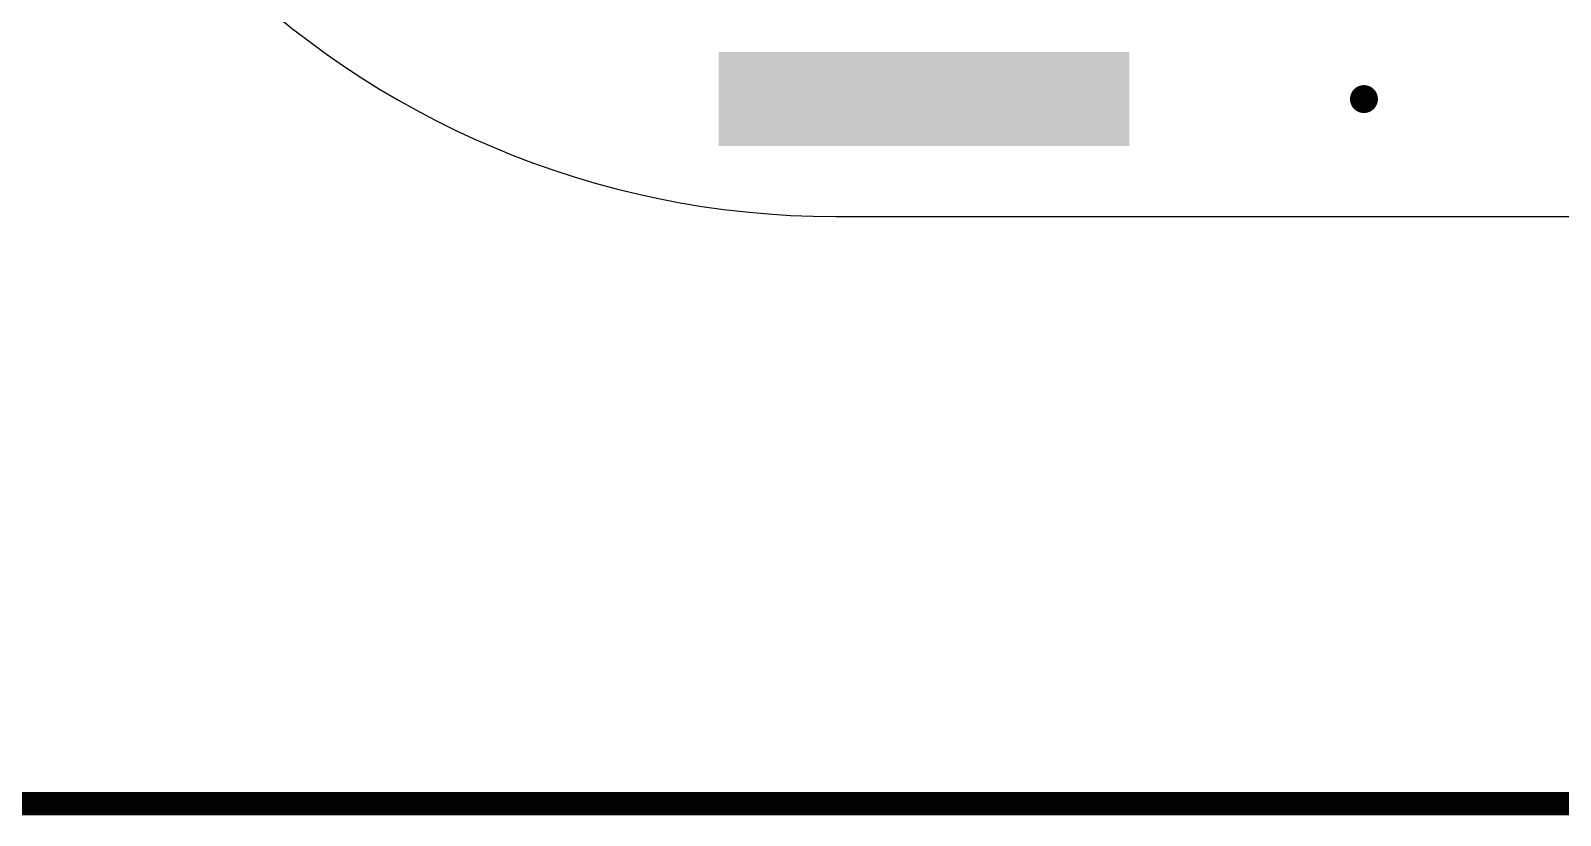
# Model space of a CAD drawing. Extents: x -1.81 to 1.71, y -2.71 to 1.61.
# Drawn here: x -1.136 to 0.167, y -2.71 to -2.042 of the extents above; entities that cross this region are included whole.
import ezdxf

# ---------------------------------------------------------------- set-up
doc = ezdxf.new("R2010")
doc.units = 0
for name, color, linetype in [('16', 175, 'CONTINUOUS'), ('18', 82, 'CONTINUOUS'), ('20', 30, 'CONTINUOUS')]:
    doc.layers.add(name, color=color, linetype=linetype)

# ---------------------------------------------------------------- blocks, each defined once
blk = doc.blocks.new('RECT')
blk.add_solid([(-0.5, -0.5), (0.5, -0.5), (-0.5, 0.5), (0.5, 0.5)])
blk = doc.blocks.new('ROUNDV')
at = {"const_width": 0.5}
blk.add_lwpolyline([(0, -0.25, 1), (0, 0.25, 1), (0, -0.25)], format="xyb", dxfattribs=at)

msp = doc.modelspace()

# ---------------------------------------------------------------- linework, layer by layer
at = {"layer": '16', "const_width": 0.02}
msp.add_lwpolyline([(1.5, -2.7), (-1.6, -2.7)], dxfattribs=at)
at = {"layer": '20'}
msp.add_line((-0.45, -2.2), (0.45, -2.2), dxfattribs=at)
msp.add_arc((-0.45, -1.45), 0.75, 180, 270, dxfattribs=at)

# ---------------------------------------------------------------- block references
at = {"layer": '16', "xscale": 0.35, "yscale": 0.08, "rotation": 180}
msp.add_blockref('RECT', (-0.375, -2.1), dxfattribs=at)
at = {"layer": '18', "xscale": 0.02378, "yscale": 0.02378}
msp.add_blockref('ROUNDV', (0, -2.1), dxfattribs=at)

doc.saveas('drawing.dxf')
